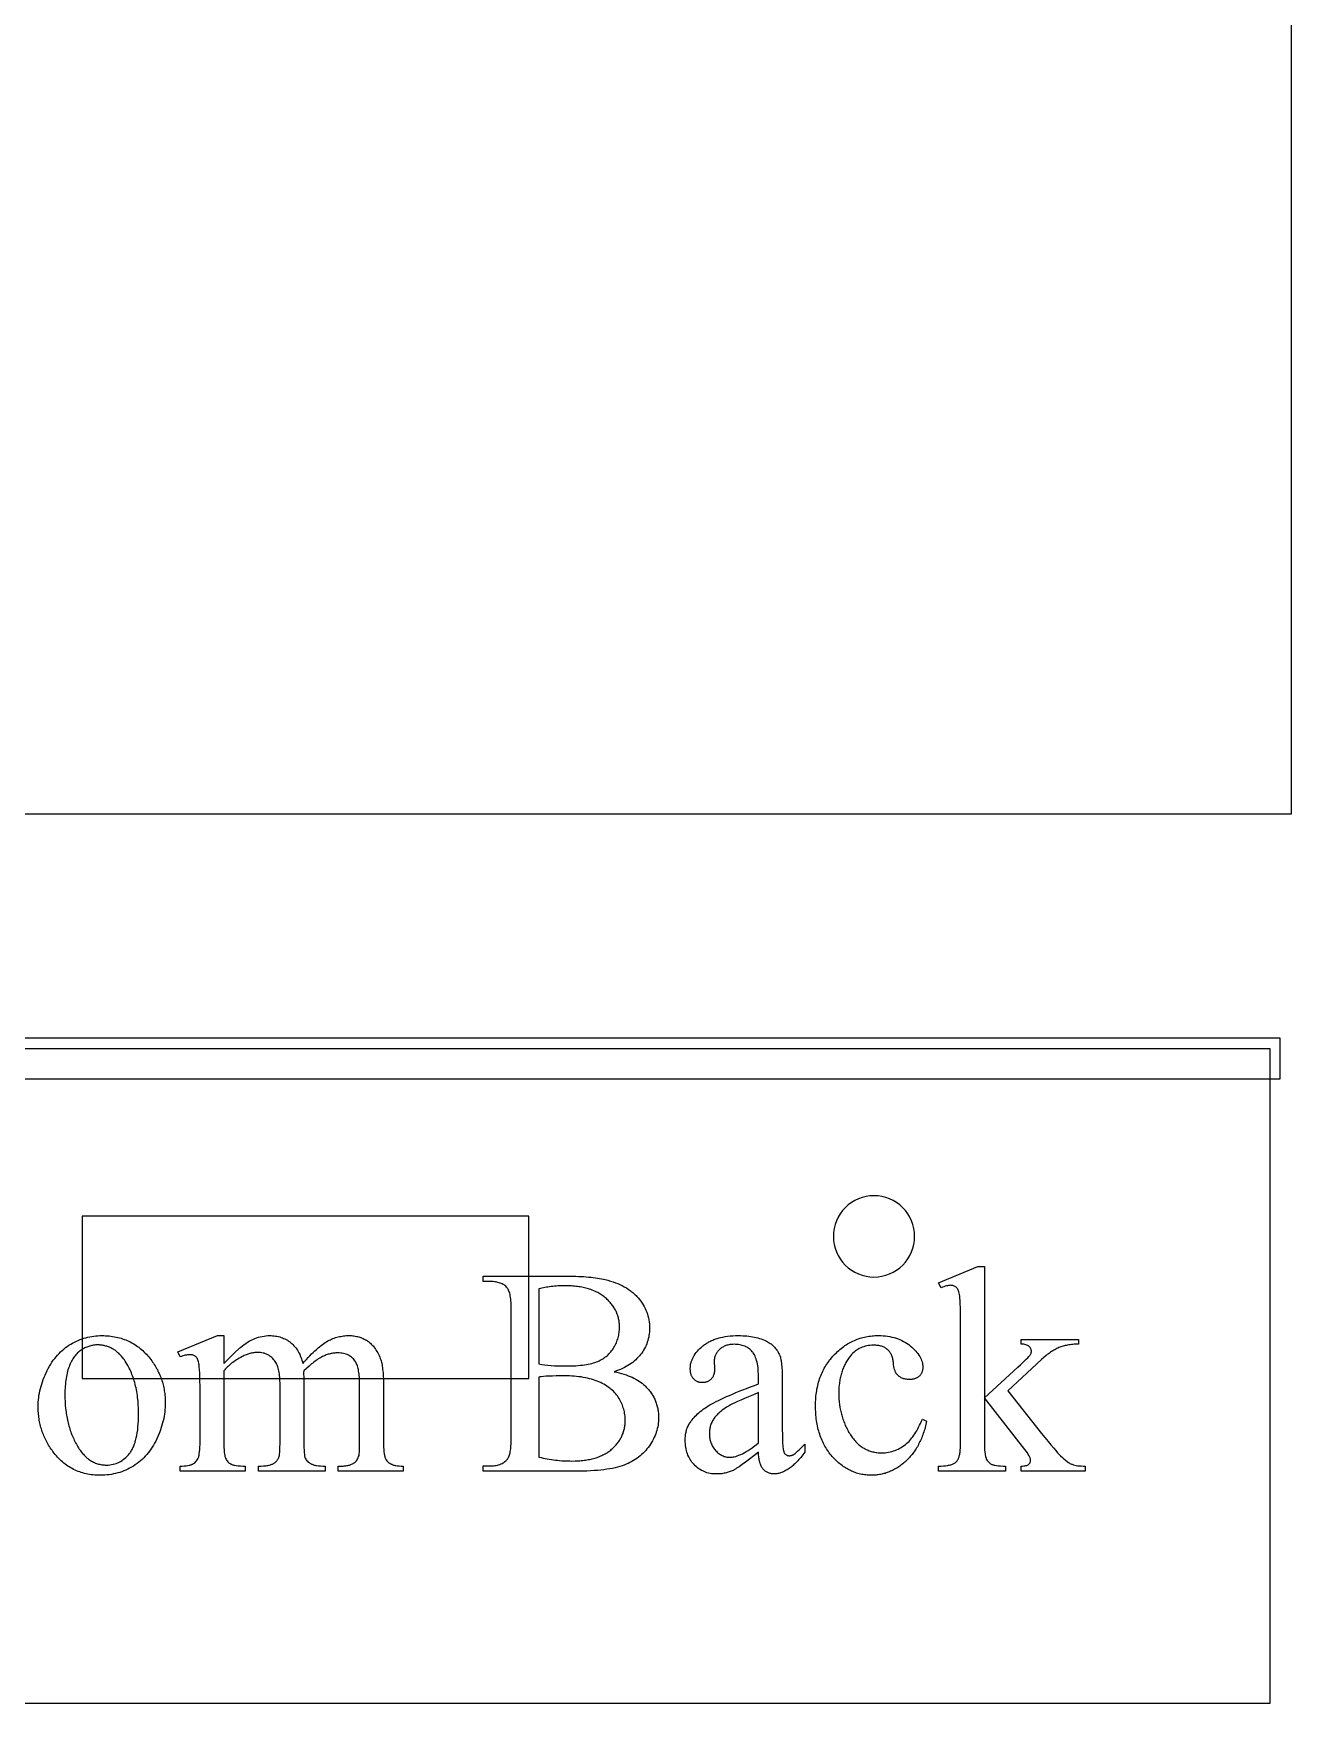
# Model space of a CAD drawing. Extents: x 0 to 152, y -19 to 71.
# Drawn here: x 136.8 to 152.29, y 25.55 to 46.1 of the extents above; entities that cross this region are included whole.
import ezdxf

# ---------------------------------------------------------------- set-up
doc = ezdxf.new("R2010")
doc.units = 0
doc.layers.get('0').update_dxf_attribs({"linetype": 'CONTINUOUS'})

msp = doc.modelspace()

# ---------------------------------------------------------------- linework, layer by layer
for points in [[(128.538, 36.495), (152.288, 36.495), (152.288, 71.182), (128.538, 71.182)], [(128.147, 33.233), (152.147, 33.233), (152.147, 33.733), (128.147, 33.733)], [(137.397, 29.545), (142.897, 29.545), (142.897, 31.545), (137.397, 31.545)], [(148.506, 30.923), (148.506, 29.31), (148.919, 29.685), (148.95, 29.714), (148.977, 29.74), (149.002, 29.763), (149.022, 29.783), (149.04, 29.801), (149.053, 29.816), (149.064, 29.828), (149.071, 29.837), (149.074, 29.843), (149.077, 29.848), (149.08, 29.853), (149.082, 29.859), (149.083, 29.864), (149.084, 29.869), (149.085, 29.874), (149.085, 29.88), (149.085, 29.888), (149.083, 29.897), (149.081, 29.905), (149.078, 29.913), (149.074, 29.92), (149.069, 29.927), (149.063, 29.934), (149.056, 29.941), (149.052, 29.944), (149.048, 29.947), (149.044, 29.95), (149.039, 29.952), (149.029, 29.957), (149.017, 29.961), (149.005, 29.964), (148.991, 29.967), (148.976, 29.969), (148.959, 29.97), (148.959, 30.027), (149.664, 30.027), (149.664, 29.97), (149.646, 29.969), (149.629, 29.969), (149.611, 29.967), (149.595, 29.966), (149.578, 29.964), (149.562, 29.962), (149.546, 29.96), (149.531, 29.957), (149.516, 29.954), (149.502, 29.951), (149.488, 29.948), (149.474, 29.944), (149.46, 29.94), (149.447, 29.935), (149.435, 29.931), (149.422, 29.926), (149.41, 29.92), (149.398, 29.915), (149.386, 29.908), (149.373, 29.901), (149.36, 29.894), (149.347, 29.886), (149.334, 29.878), (149.321, 29.869), (149.308, 29.86), (149.295, 29.85), (149.281, 29.84), (149.267, 29.829), (149.239, 29.806), (149.211, 29.781), (148.795, 29.396), (149.211, 28.87), (149.252, 28.819), (149.291, 28.772), (149.325, 28.73), (149.356, 28.693), (149.384, 28.66), (149.407, 28.633), (149.428, 28.611), (149.445, 28.594), (149.466, 28.574), (149.486, 28.556), (149.505, 28.54), (149.524, 28.526), (149.543, 28.513), (149.551, 28.507), (149.56, 28.502), (149.569, 28.498), (149.577, 28.493), (149.585, 28.49), (149.593, 28.486), (149.605, 28.482), (149.62, 28.478), (149.636, 28.475), (149.654, 28.473), (149.674, 28.471), (149.697, 28.47), (149.721, 28.469), (149.747, 28.469), (149.747, 28.405), (148.959, 28.405), (148.959, 28.469), (148.976, 28.469), (148.99, 28.47), (149.004, 28.472), (149.016, 28.474), (149.027, 28.477), (149.036, 28.481), (149.044, 28.484), (149.051, 28.489), (149.056, 28.494), (149.061, 28.499), (149.065, 28.505), (149.069, 28.511), (149.071, 28.518), (149.073, 28.525), (149.074, 28.533), (149.075, 28.541), (149.074, 28.546), (149.073, 28.552), (149.072, 28.558), (149.07, 28.565), (149.068, 28.571), (149.065, 28.579), (149.061, 28.586), (149.057, 28.594), (149.047, 28.611), (149.035, 28.63), (149.02, 28.65), (149.004, 28.672), (148.506, 29.308), (148.506, 28.77), (148.506, 28.732), (148.507, 28.697), (148.509, 28.667), (148.512, 28.639), (148.515, 28.615), (148.517, 28.604), (148.519, 28.594), (148.521, 28.585), (148.523, 28.576), (148.526, 28.569), (148.528, 28.562), (148.534, 28.55), (148.54, 28.539), (148.547, 28.529), (148.555, 28.52), (148.563, 28.511), (148.572, 28.504), (148.581, 28.497), (148.591, 28.492), (148.597, 28.489), (148.603, 28.487), (148.61, 28.484), (148.617, 28.482), (148.626, 28.48), (148.635, 28.478), (148.656, 28.475), (148.679, 28.473), (148.706, 28.471), (148.736, 28.469), (148.768, 28.469), (148.768, 28.405), (147.943, 28.405), (147.943, 28.469), (147.973, 28.469), (148.001, 28.47), (148.027, 28.473), (148.051, 28.476), (148.063, 28.478), (148.074, 28.48), (148.084, 28.483), (148.094, 28.485), (148.104, 28.488), (148.112, 28.492), (148.121, 28.495), (148.129, 28.499), (148.138, 28.504), (148.146, 28.51), (148.154, 28.516), (148.162, 28.523), (148.169, 28.531), (148.175, 28.54), (148.18, 28.549), (148.186, 28.559), (148.189, 28.566), (148.192, 28.575), (148.195, 28.584), (148.197, 28.593), (148.2, 28.604), (148.202, 28.615), (148.204, 28.626), (148.206, 28.638), (148.208, 28.665), (148.211, 28.694), (148.212, 28.726), (148.212, 28.761), (148.212, 30.237), (148.212, 30.304), (148.211, 30.365), (148.21, 30.418), (148.209, 30.464), (148.207, 30.504), (148.205, 30.537), (148.203, 30.563), (148.201, 30.573), (148.2, 30.582), (148.196, 30.597), (148.193, 30.611), (148.188, 30.624), (148.183, 30.635), (148.178, 30.645), (148.172, 30.654), (148.166, 30.662), (148.163, 30.665), (148.159, 30.669), (148.152, 30.674), (148.144, 30.679), (148.135, 30.683), (148.126, 30.687), (148.117, 30.689), (148.107, 30.691), (148.096, 30.692), (148.085, 30.693), (148.075, 30.692), (148.064, 30.691), (148.052, 30.688), (148.038, 30.685), (148.024, 30.681), (148.008, 30.676), (147.991, 30.669), (147.973, 30.662), (147.943, 30.724), (148.425, 30.923)], [(143.95, 29.63), (143.981, 29.623), (144.01, 29.616), (144.039, 29.608), (144.067, 29.6), (144.094, 29.591), (144.12, 29.581), (144.144, 29.571), (144.168, 29.561), (144.191, 29.55), (144.213, 29.539), (144.234, 29.527), (144.254, 29.515), (144.273, 29.502), (144.291, 29.488), (144.308, 29.474), (144.324, 29.46), (144.334, 29.45), (144.344, 29.439), (144.354, 29.429), (144.364, 29.418), (144.373, 29.407), (144.382, 29.396), (144.391, 29.385), (144.399, 29.374), (144.407, 29.363), (144.414, 29.351), (144.421, 29.34), (144.428, 29.328), (144.435, 29.316), (144.441, 29.304), (144.447, 29.291), (144.452, 29.279), (144.458, 29.267), (144.463, 29.254), (144.467, 29.241), (144.471, 29.228), (144.475, 29.215), (144.479, 29.202), (144.482, 29.188), (144.485, 29.175), (144.487, 29.161), (144.489, 29.147), (144.491, 29.134), (144.493, 29.119), (144.494, 29.105), (144.495, 29.091), (144.495, 29.076), (144.495, 29.062), (144.495, 29.039), (144.494, 29.017), (144.491, 28.995), (144.488, 28.973), (144.484, 28.951), (144.479, 28.93), (144.474, 28.908), (144.467, 28.887), (144.46, 28.865), (144.451, 28.844), (144.442, 28.823), (144.432, 28.802), (144.421, 28.781), (144.409, 28.76), (144.396, 28.74), (144.382, 28.719), (144.368, 28.699), (144.352, 28.68), (144.337, 28.661), (144.32, 28.643), (144.303, 28.625), (144.285, 28.609), (144.267, 28.593), (144.248, 28.577), (144.228, 28.563), (144.208, 28.549), (144.187, 28.536), (144.165, 28.523), (144.142, 28.511), (144.119, 28.5), (144.096, 28.49), (144.071, 28.48), (144.046, 28.471), (144.019, 28.462), (143.99, 28.454), (143.96, 28.447), (143.928, 28.44), (143.894, 28.434), (143.859, 28.429), (143.822, 28.424), (143.783, 28.419), (143.743, 28.415), (143.702, 28.412), (143.658, 28.409), (143.613, 28.407), (143.567, 28.406), (143.518, 28.405), (143.468, 28.405), (142.335, 28.405), (142.335, 28.47), (142.425, 28.47), (142.444, 28.471), (142.462, 28.472), (142.479, 28.474), (142.495, 28.476), (142.511, 28.48), (142.526, 28.484), (142.541, 28.489), (142.555, 28.494), (142.568, 28.501), (142.58, 28.508), (142.592, 28.515), (142.603, 28.524), (142.614, 28.533), (142.624, 28.543), (142.633, 28.554), (142.641, 28.566), (142.646, 28.574), (142.651, 28.584), (142.655, 28.594), (142.659, 28.606), (142.663, 28.618), (142.666, 28.632), (142.669, 28.647), (142.672, 28.663), (142.674, 28.68), (142.676, 28.698), (142.678, 28.717), (142.68, 28.738), (142.681, 28.759), (142.682, 28.781), (142.682, 28.805), (142.682, 28.83), (142.682, 30.381), (142.682, 30.408), (142.681, 30.434), (142.68, 30.459), (142.679, 30.482), (142.677, 30.504), (142.675, 30.525), (142.672, 30.545), (142.669, 30.563), (142.666, 30.58), (142.662, 30.595), (142.658, 30.61), (142.653, 30.623), (142.648, 30.635), (142.643, 30.645), (142.637, 30.654), (142.631, 30.662), (142.622, 30.672), (142.613, 30.681), (142.603, 30.689), (142.592, 30.697), (142.581, 30.704), (142.57, 30.71), (142.558, 30.716), (142.545, 30.721), (142.532, 30.725), (142.518, 30.729), (142.504, 30.733), (142.489, 30.735), (142.474, 30.738), (142.458, 30.739), (142.442, 30.74), (142.425, 30.74), (142.335, 30.74), (142.335, 30.806), (143.373, 30.806), (143.409, 30.806), (143.444, 30.805), (143.478, 30.804), (143.511, 30.803), (143.543, 30.802), (143.574, 30.8), (143.605, 30.798), (143.634, 30.795), (143.663, 30.792), (143.691, 30.789), (143.718, 30.786), (143.744, 30.782), (143.769, 30.778), (143.793, 30.773), (143.816, 30.769), (143.838, 30.763), (143.871, 30.755), (143.903, 30.746), (143.934, 30.736), (143.963, 30.725), (143.992, 30.714), (144.02, 30.702), (144.047, 30.689), (144.073, 30.675), (144.098, 30.661), (144.121, 30.645), (144.144, 30.629), (144.155, 30.621), (144.166, 30.612), (144.177, 30.604), (144.187, 30.595), (144.197, 30.586), (144.207, 30.577), (144.217, 30.567), (144.226, 30.557), (144.235, 30.548), (144.244, 30.538), (144.261, 30.517), (144.277, 30.496), (144.292, 30.475), (144.305, 30.454), (144.318, 30.432), (144.329, 30.409), (144.34, 30.387), (144.349, 30.363), (144.357, 30.34), (144.364, 30.316), (144.37, 30.292), (144.375, 30.267), (144.379, 30.242), (144.382, 30.217), (144.383, 30.191), (144.384, 30.165), (144.383, 30.142), (144.382, 30.12), (144.38, 30.098), (144.377, 30.077), (144.373, 30.056), (144.368, 30.035), (144.363, 30.014), (144.356, 29.994), (144.349, 29.974), (144.341, 29.954), (144.332, 29.935), (144.322, 29.915), (144.311, 29.897), (144.3, 29.878), (144.287, 29.86), (144.274, 29.842), (144.26, 29.824), (144.245, 29.807), (144.229, 29.791), (144.213, 29.775), (144.195, 29.76), (144.177, 29.745), (144.158, 29.731), (144.138, 29.718), (144.118, 29.705), (144.096, 29.692), (144.074, 29.68), (144.051, 29.669), (144.027, 29.659), (144.002, 29.649), (143.976, 29.639)], [(143.022, 29.726), (143.056, 29.72), (143.092, 29.715), (143.131, 29.711), (143.172, 29.707), (143.215, 29.704), (143.26, 29.702), (143.307, 29.701), (143.357, 29.701), (143.389, 29.701), (143.419, 29.702), (143.449, 29.703), (143.478, 29.704), (143.506, 29.706), (143.533, 29.709), (143.558, 29.712), (143.583, 29.715), (143.607, 29.719), (143.63, 29.723), (143.652, 29.727), (143.672, 29.732), (143.692, 29.738), (143.711, 29.744), (143.729, 29.75), (143.746, 29.757), (143.762, 29.764), (143.777, 29.772), (143.792, 29.78), (143.807, 29.788), (143.821, 29.797), (143.835, 29.807), (143.848, 29.817), (143.86, 29.827), (143.873, 29.838), (143.884, 29.85), (143.896, 29.861), (143.906, 29.874), (143.917, 29.887), (143.927, 29.9), (143.936, 29.913), (143.945, 29.928), (143.953, 29.942), (143.961, 29.957), (143.968, 29.971), (143.975, 29.986), (143.981, 30.002), (143.987, 30.017), (143.992, 30.032), (143.997, 30.048), (144.001, 30.064), (144.004, 30.08), (144.007, 30.096), (144.009, 30.112), (144.011, 30.129), (144.013, 30.145), (144.014, 30.162), (144.014, 30.179), (144.014, 30.192), (144.013, 30.205), (144.012, 30.218), (144.011, 30.231), (144.01, 30.243), (144.008, 30.256), (144.006, 30.268), (144.003, 30.281), (144, 30.293), (143.997, 30.305), (143.993, 30.317), (143.99, 30.328), (143.985, 30.34), (143.981, 30.352), (143.976, 30.363), (143.971, 30.374), (143.965, 30.385), (143.959, 30.396), (143.953, 30.407), (143.947, 30.418), (143.94, 30.429), (143.933, 30.439), (143.925, 30.45), (143.917, 30.46), (143.909, 30.47), (143.9, 30.481), (143.892, 30.49), (143.882, 30.5), (143.873, 30.51), (143.863, 30.52), (143.853, 30.529), (143.842, 30.538), (143.831, 30.548), (143.82, 30.557), (143.808, 30.565), (143.797, 30.573), (143.784, 30.581), (143.772, 30.589), (143.759, 30.596), (143.746, 30.604), (143.733, 30.61), (143.719, 30.617), (143.705, 30.623), (143.691, 30.629), (143.676, 30.635), (143.662, 30.64), (143.646, 30.645), (143.631, 30.65), (143.615, 30.655), (143.599, 30.659), (143.582, 30.663), (143.566, 30.666), (143.549, 30.67), (143.531, 30.673), (143.514, 30.675), (143.496, 30.678), (143.477, 30.68), (143.459, 30.682), (143.44, 30.684), (143.421, 30.685), (143.401, 30.686), (143.381, 30.687), (143.341, 30.687), (143.319, 30.687), (143.297, 30.687), (143.276, 30.686), (143.255, 30.685), (143.234, 30.683), (143.213, 30.682), (143.193, 30.68), (143.173, 30.677), (143.153, 30.675), (143.133, 30.672), (143.114, 30.669), (143.095, 30.665), (143.077, 30.662), (143.058, 30.657), (143.04, 30.653), (143.022, 30.648)], [(137.641, 30.075), (137.664, 30.074), (137.686, 30.073), (137.709, 30.072), (137.731, 30.07), (137.752, 30.068), (137.774, 30.065), (137.795, 30.061), (137.816, 30.057), (137.837, 30.052), (137.857, 30.047), (137.877, 30.042), (137.897, 30.035), (137.916, 30.028), (137.935, 30.021), (137.954, 30.013), (137.973, 30.005), (137.991, 29.996), (138.009, 29.986), (138.027, 29.976), (138.045, 29.965), (138.062, 29.954), (138.079, 29.942), (138.095, 29.93), (138.112, 29.917), (138.128, 29.904), (138.144, 29.89), (138.159, 29.875), (138.174, 29.86), (138.189, 29.845), (138.204, 29.829), (138.218, 29.812), (138.232, 29.795), (138.244, 29.78), (138.255, 29.765), (138.266, 29.749), (138.277, 29.734), (138.287, 29.718), (138.297, 29.703), (138.306, 29.687), (138.315, 29.671), (138.324, 29.655), (138.332, 29.638), (138.34, 29.622), (138.348, 29.606), (138.355, 29.589), (138.362, 29.572), (138.368, 29.555), (138.374, 29.538), (138.38, 29.521), (138.386, 29.503), (138.391, 29.486), (138.395, 29.468), (138.399, 29.451), (138.403, 29.433), (138.407, 29.415), (138.41, 29.396), (138.413, 29.378), (138.415, 29.36), (138.417, 29.341), (138.419, 29.322), (138.42, 29.303), (138.421, 29.284), (138.422, 29.265), (138.422, 29.246), (138.421, 29.219), (138.42, 29.191), (138.418, 29.164), (138.415, 29.137), (138.412, 29.109), (138.407, 29.082), (138.402, 29.054), (138.396, 29.027), (138.389, 28.999), (138.381, 28.972), (138.372, 28.944), (138.363, 28.916), (138.353, 28.888), (138.342, 28.861), (138.33, 28.833), (138.317, 28.805), (138.304, 28.777), (138.29, 28.751), (138.275, 28.725), (138.26, 28.7), (138.244, 28.676), (138.228, 28.653), (138.211, 28.631), (138.193, 28.609), (138.175, 28.589), (138.156, 28.569), (138.136, 28.55), (138.116, 28.532), (138.096, 28.515), (138.074, 28.499), (138.052, 28.483), (138.03, 28.469), (138.007, 28.455), (137.983, 28.442), (137.959, 28.43), (137.935, 28.419), (137.911, 28.409), (137.886, 28.399), (137.861, 28.391), (137.836, 28.384), (137.81, 28.377), (137.784, 28.371), (137.758, 28.366), (137.731, 28.362), (137.704, 28.359), (137.677, 28.357), (137.649, 28.356), (137.621, 28.355), (137.599, 28.355), (137.576, 28.356), (137.554, 28.358), (137.532, 28.36), (137.511, 28.362), (137.489, 28.365), (137.468, 28.369), (137.448, 28.373), (137.427, 28.378), (137.407, 28.384), (137.387, 28.39), (137.368, 28.396), (137.348, 28.403), (137.33, 28.411), (137.311, 28.419), (137.293, 28.428), (137.274, 28.438), (137.257, 28.448), (137.239, 28.458), (137.222, 28.469), (137.205, 28.481), (137.189, 28.493), (137.172, 28.506), (137.156, 28.52), (137.141, 28.534), (137.125, 28.548), (137.11, 28.563), (137.095, 28.579), (137.081, 28.595), (137.066, 28.612), (137.053, 28.629), (137.039, 28.647), (137.028, 28.663), (137.017, 28.678), (137.006, 28.694), (136.996, 28.71), (136.986, 28.726), (136.977, 28.742), (136.968, 28.758), (136.959, 28.774), (136.951, 28.791), (136.943, 28.807), (136.935, 28.824), (136.928, 28.84), (136.921, 28.857), (136.914, 28.874), (136.908, 28.891), (136.902, 28.909), (136.897, 28.926), (136.891, 28.943), (136.887, 28.961), (136.882, 28.979), (136.878, 28.996), (136.874, 29.014), (136.871, 29.032), (136.868, 29.05), (136.865, 29.069), (136.863, 29.087), (136.861, 29.106), (136.859, 29.124), (136.858, 29.143), (136.857, 29.162), (136.857, 29.181), (136.856, 29.2), (136.857, 29.228), (136.858, 29.256), (136.86, 29.283), (136.863, 29.311), (136.867, 29.339), (136.872, 29.367), (136.878, 29.395), (136.884, 29.422), (136.892, 29.45), (136.9, 29.478), (136.909, 29.505), (136.919, 29.533), (136.93, 29.561), (136.941, 29.588), (136.954, 29.616), (136.967, 29.643), (136.981, 29.67), (136.996, 29.697), (137.011, 29.722), (137.027, 29.746), (137.043, 29.77), (137.06, 29.793), (137.077, 29.814), (137.095, 29.835), (137.114, 29.855), (137.133, 29.874), (137.152, 29.892), (137.173, 29.909), (137.193, 29.926), (137.214, 29.941), (137.236, 29.956), (137.258, 29.969), (137.281, 29.982), (137.304, 29.994), (137.327, 30.005), (137.35, 30.015), (137.373, 30.025), (137.397, 30.033), (137.421, 30.041), (137.444, 30.048), (137.468, 30.054), (137.493, 30.06), (137.517, 30.064), (137.541, 30.068), (137.566, 30.071), (137.591, 30.073), (137.616, 30.074)], [(139.143, 29.729), (139.222, 29.808), (139.283, 29.869), (139.326, 29.91), (139.341, 29.924), (139.351, 29.933), (139.372, 29.949), (139.392, 29.965), (139.413, 29.979), (139.434, 29.993), (139.456, 30.005), (139.478, 30.017), (139.5, 30.028), (139.523, 30.037), (139.546, 30.046), (139.569, 30.054), (139.592, 30.06), (139.615, 30.065), (139.638, 30.069), (139.66, 30.072), (139.683, 30.074), (139.706, 30.075), (139.724, 30.074), (139.743, 30.073), (139.761, 30.071), (139.779, 30.069), (139.797, 30.066), (139.814, 30.062), (139.831, 30.058), (139.847, 30.052), (139.863, 30.047), (139.879, 30.04), (139.895, 30.033), (139.91, 30.025), (139.925, 30.016), (139.94, 30.007), (139.954, 29.997), (139.968, 29.986), (139.981, 29.975), (139.994, 29.963), (140.006, 29.95), (140.018, 29.937), (140.029, 29.923), (140.04, 29.908), (140.05, 29.893), (140.059, 29.878), (140.068, 29.861), (140.077, 29.844), (140.084, 29.827), (140.092, 29.808), (140.098, 29.79), (140.104, 29.77), (140.11, 29.75), (140.115, 29.729), (140.137, 29.755), (140.159, 29.78), (140.181, 29.804), (140.202, 29.826), (140.223, 29.848), (140.243, 29.868), (140.263, 29.887), (140.283, 29.905), (140.302, 29.922), (140.32, 29.938), (140.339, 29.952), (140.356, 29.966), (140.374, 29.978), (140.39, 29.989), (140.407, 29.999), (140.423, 30.008), (140.438, 30.016), (140.454, 30.024), (140.47, 30.031), (140.486, 30.037), (140.502, 30.043), (140.518, 30.049), (140.534, 30.054), (140.55, 30.058), (140.566, 30.062), (140.583, 30.065), (140.599, 30.068), (140.615, 30.07), (140.632, 30.072), (140.648, 30.074), (140.665, 30.074), (140.681, 30.075), (140.697, 30.074), (140.713, 30.074), (140.729, 30.072), (140.744, 30.07), (140.759, 30.068), (140.774, 30.065), (140.789, 30.062), (140.803, 30.058), (140.817, 30.054), (140.831, 30.049), (140.845, 30.043), (140.859, 30.037), (140.872, 30.031), (140.885, 30.024), (140.898, 30.016), (140.911, 30.008), (140.923, 30), (140.935, 29.99), (140.947, 29.98), (140.958, 29.97), (140.969, 29.958), (140.98, 29.947), (140.99, 29.934), (141, 29.921), (141.01, 29.907), (141.019, 29.892), (141.028, 29.877), (141.037, 29.861), (141.046, 29.845), (141.054, 29.828), (141.062, 29.81), (141.069, 29.791), (141.074, 29.778), (141.078, 29.764), (141.082, 29.749), (141.086, 29.733), (141.09, 29.716), (141.093, 29.698), (141.096, 29.679), (141.098, 29.659), (141.101, 29.639), (141.103, 29.617), (141.104, 29.595), (141.106, 29.571), (141.107, 29.547), (141.107, 29.522), (141.108, 29.496), (141.108, 29.469), (141.108, 28.771), (141.108, 28.735), (141.109, 28.701), (141.111, 28.671), (141.114, 28.643), (141.117, 28.618), (141.119, 28.607), (141.121, 28.597), (141.123, 28.587), (141.126, 28.578), (141.128, 28.57), (141.131, 28.562), (141.136, 28.553), (141.142, 28.544), (141.149, 28.535), (141.156, 28.526), (141.165, 28.518), (141.175, 28.51), (141.185, 28.503), (141.197, 28.496), (141.203, 28.493), (141.209, 28.49), (141.217, 28.487), (141.224, 28.484), (141.232, 28.481), (141.241, 28.479), (141.25, 28.477), (141.259, 28.475), (141.28, 28.472), (141.302, 28.47), (141.326, 28.469), (141.352, 28.469), (141.352, 28.405), (140.552, 28.405), (140.552, 28.469), (140.586, 28.469), (140.599, 28.469), (140.611, 28.469), (140.623, 28.47), (140.635, 28.471), (140.646, 28.472), (140.658, 28.474), (140.668, 28.476), (140.679, 28.479), (140.689, 28.481), (140.698, 28.484), (140.708, 28.488), (140.716, 28.491), (140.725, 28.495), (140.733, 28.5), (140.741, 28.504), (140.749, 28.509), (140.754, 28.513), (140.758, 28.517), (140.763, 28.521), (140.767, 28.526), (140.772, 28.53), (140.776, 28.535), (140.784, 28.546), (140.79, 28.558), (140.797, 28.571), (140.802, 28.585), (140.807, 28.6), (140.809, 28.609), (140.81, 28.622), (140.811, 28.638), (140.812, 28.658), (140.813, 28.681), (140.814, 28.707), (140.814, 28.771), (140.814, 29.469), (140.814, 29.493), (140.813, 29.517), (140.812, 29.539), (140.811, 29.561), (140.809, 29.582), (140.807, 29.601), (140.805, 29.62), (140.802, 29.638), (140.799, 29.655), (140.795, 29.671), (140.791, 29.686), (140.787, 29.701), (140.783, 29.714), (140.777, 29.727), (140.772, 29.738), (140.766, 29.749), (140.757, 29.762), (140.748, 29.775), (140.737, 29.787), (140.727, 29.798), (140.715, 29.809), (140.703, 29.818), (140.69, 29.826), (140.676, 29.834), (140.662, 29.84), (140.647, 29.846), (140.632, 29.851), (140.616, 29.855), (140.599, 29.858), (140.582, 29.86), (140.564, 29.862), (140.545, 29.862), (140.533, 29.862), (140.521, 29.861), (140.51, 29.86), (140.498, 29.859), (140.486, 29.857), (140.474, 29.855), (140.463, 29.853), (140.451, 29.85), (140.439, 29.847), (140.427, 29.844), (140.415, 29.84), (140.404, 29.836), (140.392, 29.831), (140.38, 29.826), (140.368, 29.821), (140.356, 29.815), (140.344, 29.809), (140.332, 29.802), (140.319, 29.795), (140.306, 29.787), (140.293, 29.778), (140.28, 29.769), (140.266, 29.759), (140.252, 29.748), (140.237, 29.737), (140.222, 29.725), (140.192, 29.699), (140.16, 29.671), (140.127, 29.641), (140.123, 29.621), (140.127, 29.545), (140.127, 28.771), (140.127, 28.732), (140.128, 28.696), (140.13, 28.664), (140.132, 28.636), (140.134, 28.612), (140.137, 28.592), (140.139, 28.584), (140.141, 28.576), (140.143, 28.57), (140.146, 28.564), (140.151, 28.554), (140.157, 28.545), (140.164, 28.535), (140.172, 28.527), (140.182, 28.518), (140.192, 28.511), (140.203, 28.503), (140.216, 28.496), (140.222, 28.493), (140.23, 28.49), (140.237, 28.487), (140.246, 28.484), (140.255, 28.481), (140.264, 28.479), (140.274, 28.477), (140.285, 28.475), (140.308, 28.472), (140.333, 28.47), (140.361, 28.469), (140.391, 28.469), (140.391, 28.405), (139.571, 28.405), (139.571, 28.469), (139.603, 28.469), (139.633, 28.471), (139.647, 28.472), (139.66, 28.473), (139.673, 28.475), (139.685, 28.476), (139.696, 28.479), (139.706, 28.481), (139.716, 28.484), (139.726, 28.486), (139.734, 28.49), (139.742, 28.493), (139.749, 28.497), (139.756, 28.5), (139.762, 28.504), (139.768, 28.509), (139.774, 28.513), (139.779, 28.518), (139.785, 28.523), (139.79, 28.529), (139.794, 28.534), (139.799, 28.54), (139.803, 28.546), (139.807, 28.553), (139.811, 28.559), (139.814, 28.566), (139.818, 28.573), (139.821, 28.581), (139.823, 28.588), (139.826, 28.596), (139.828, 28.605), (139.83, 28.618), (139.831, 28.635), (139.833, 28.655), (139.834, 28.679), (139.834, 28.706), (139.835, 28.737), (139.835, 28.771), (139.835, 29.469), (139.835, 29.493), (139.834, 29.517), (139.833, 29.539), (139.831, 29.561), (139.829, 29.582), (139.827, 29.602), (139.824, 29.621), (139.82, 29.639), (139.816, 29.657), (139.812, 29.673), (139.807, 29.689), (139.802, 29.704), (139.796, 29.718), (139.79, 29.731), (139.784, 29.743), (139.776, 29.754), (139.766, 29.768), (139.756, 29.781), (139.745, 29.793), (139.734, 29.804), (139.722, 29.814), (139.709, 29.823), (139.696, 29.832), (139.683, 29.839), (139.669, 29.846), (139.655, 29.851), (139.64, 29.856), (139.625, 29.86), (139.609, 29.863), (139.593, 29.866), (139.576, 29.867), (139.559, 29.867), (139.547, 29.867), (139.535, 29.867), (139.523, 29.866), (139.511, 29.864), (139.499, 29.862), (139.487, 29.86), (139.475, 29.858), (139.463, 29.855), (139.452, 29.851), (139.44, 29.847), (139.428, 29.843), (139.416, 29.838), (139.404, 29.833), (139.393, 29.828), (139.381, 29.822), (139.369, 29.816), (139.351, 29.806), (139.333, 29.796), (139.316, 29.786), (139.3, 29.776), (139.284, 29.765), (139.268, 29.755), (139.253, 29.744), (139.239, 29.733), (139.225, 29.722), (139.212, 29.711), (139.199, 29.7), (139.187, 29.688), (139.175, 29.677), (139.163, 29.665), (139.153, 29.653), (139.143, 29.641), (139.143, 28.771), (139.143, 28.733), (139.144, 28.699), (139.146, 28.667), (139.148, 28.64), (139.151, 28.616), (139.153, 28.605), (139.155, 28.595), (139.157, 28.586), (139.159, 28.578), (139.162, 28.571), (139.165, 28.564), (139.171, 28.553), (139.177, 28.542), (139.184, 28.532), (139.192, 28.522), (139.201, 28.514), (139.21, 28.506), (139.22, 28.499), (139.23, 28.492), (139.236, 28.49), (139.242, 28.487), (139.25, 28.484), (139.257, 28.482), (139.266, 28.48), (139.275, 28.478), (139.296, 28.474), (139.319, 28.472), (139.346, 28.47), (139.375, 28.469), (139.406, 28.469), (139.406, 28.405), (138.604, 28.405), (138.604, 28.469), (138.631, 28.469), (138.656, 28.47), (138.678, 28.472), (138.699, 28.474), (138.717, 28.478), (138.726, 28.48), (138.734, 28.482), (138.741, 28.484), (138.748, 28.487), (138.754, 28.49), (138.76, 28.492), (138.771, 28.499), (138.781, 28.506), (138.79, 28.514), (138.799, 28.523), (138.807, 28.533), (138.814, 28.544), (138.821, 28.556), (138.827, 28.569), (138.83, 28.575), (138.833, 28.583), (138.835, 28.592), (138.837, 28.601), (138.839, 28.611), (138.841, 28.622), (138.845, 28.645), (138.847, 28.672), (138.849, 28.702), (138.85, 28.735), (138.85, 28.771), (138.85, 29.391), (138.85, 29.455), (138.849, 29.513), (138.848, 29.565), (138.846, 29.611), (138.844, 29.651), (138.841, 29.686), (138.838, 29.714), (138.836, 29.726), (138.834, 29.736), (138.831, 29.75), (138.827, 29.763), (138.823, 29.775), (138.818, 29.786), (138.813, 29.795), (138.808, 29.804), (138.802, 29.811), (138.795, 29.817), (138.789, 29.822), (138.781, 29.827), (138.773, 29.83), (138.764, 29.834), (138.755, 29.836), (138.745, 29.838), (138.734, 29.839), (138.723, 29.839), (138.71, 29.839), (138.697, 29.837), (138.683, 29.835), (138.668, 29.832), (138.653, 29.829), (138.638, 29.824), (138.621, 29.819), (138.604, 29.812), (138.578, 29.876), (139.066, 30.075), (139.143, 30.075)], [(145.726, 28.638), (145.667, 28.593), (145.613, 28.552), (145.565, 28.517), (145.523, 28.486), (145.487, 28.461), (145.456, 28.441), (145.443, 28.432), (145.431, 28.425), (145.421, 28.42), (145.413, 28.415), (145.401, 28.41), (145.389, 28.405), (145.376, 28.4), (145.364, 28.396), (145.352, 28.392), (145.339, 28.388), (145.327, 28.385), (145.314, 28.382), (145.301, 28.38), (145.288, 28.377), (145.275, 28.375), (145.262, 28.374), (145.249, 28.373), (145.236, 28.372), (145.222, 28.371), (145.209, 28.371), (145.188, 28.372), (145.168, 28.373), (145.148, 28.375), (145.129, 28.378), (145.11, 28.382), (145.091, 28.387), (145.073, 28.393), (145.056, 28.4), (145.039, 28.408), (145.022, 28.416), (145.006, 28.426), (144.99, 28.436), (144.975, 28.447), (144.96, 28.459), (144.946, 28.472), (144.932, 28.486), (144.919, 28.501), (144.906, 28.516), (144.895, 28.532), (144.884, 28.548), (144.874, 28.565), (144.866, 28.583), (144.857, 28.601), (144.85, 28.619), (144.844, 28.639), (144.838, 28.658), (144.834, 28.679), (144.83, 28.7), (144.827, 28.721), (144.825, 28.743), (144.823, 28.766), (144.823, 28.789), (144.823, 28.804), (144.824, 28.818), (144.825, 28.832), (144.826, 28.846), (144.828, 28.86), (144.83, 28.874), (144.833, 28.887), (144.836, 28.9), (144.84, 28.912), (144.844, 28.925), (144.848, 28.937), (144.853, 28.949), (144.858, 28.961), (144.864, 28.972), (144.87, 28.983), (144.876, 28.994), (144.886, 29.009), (144.896, 29.024), (144.907, 29.039), (144.919, 29.054), (144.932, 29.068), (144.946, 29.083), (144.96, 29.097), (144.976, 29.111), (144.992, 29.125), (145.009, 29.139), (145.027, 29.153), (145.045, 29.167), (145.065, 29.181), (145.085, 29.194), (145.106, 29.208), (145.128, 29.221), (145.152, 29.235), (145.177, 29.248), (145.204, 29.263), (145.233, 29.277), (145.264, 29.292), (145.297, 29.307), (145.331, 29.323), (145.368, 29.339), (145.406, 29.355), (145.446, 29.372), (145.488, 29.389), (145.532, 29.406), (145.578, 29.424), (145.625, 29.442), (145.675, 29.461), (145.726, 29.48), (145.726, 29.543), (145.726, 29.573), (145.725, 29.602), (145.723, 29.629), (145.721, 29.655), (145.719, 29.68), (145.715, 29.704), (145.711, 29.726), (145.707, 29.748), (145.702, 29.768), (145.696, 29.787), (145.69, 29.805), (145.683, 29.822), (145.675, 29.837), (145.667, 29.851), (145.658, 29.864), (145.654, 29.87), (145.649, 29.876), (145.639, 29.887), (145.629, 29.897), (145.618, 29.907), (145.606, 29.916), (145.594, 29.924), (145.581, 29.931), (145.568, 29.938), (145.555, 29.944), (145.54, 29.949), (145.525, 29.954), (145.51, 29.958), (145.494, 29.961), (145.478, 29.963), (145.461, 29.965), (145.443, 29.966), (145.425, 29.967), (145.411, 29.966), (145.398, 29.966), (145.385, 29.964), (145.372, 29.963), (145.36, 29.961), (145.348, 29.958), (145.336, 29.955), (145.325, 29.951), (145.314, 29.947), (145.304, 29.943), (145.293, 29.938), (145.284, 29.933), (145.274, 29.927), (145.265, 29.92), (145.256, 29.914), (145.248, 29.906), (145.24, 29.899), (145.232, 29.891), (145.225, 29.883), (145.219, 29.875), (145.212, 29.867), (145.207, 29.859), (145.202, 29.85), (145.198, 29.842), (145.194, 29.833), (145.19, 29.824), (145.187, 29.815), (145.185, 29.806), (145.183, 29.797), (145.182, 29.787), (145.181, 29.778), (145.181, 29.768), (145.184, 29.666), (145.184, 29.655), (145.184, 29.646), (145.183, 29.636), (145.182, 29.627), (145.18, 29.618), (145.178, 29.61), (145.176, 29.601), (145.174, 29.593), (145.171, 29.586), (145.168, 29.578), (145.165, 29.571), (145.161, 29.564), (145.157, 29.558), (145.152, 29.551), (145.148, 29.545), (145.143, 29.54), (145.137, 29.534), (145.132, 29.529), (145.126, 29.525), (145.12, 29.52), (145.114, 29.516), (145.108, 29.513), (145.101, 29.51), (145.095, 29.507), (145.088, 29.504), (145.081, 29.502), (145.073, 29.5), (145.066, 29.498), (145.058, 29.497), (145.05, 29.496), (145.042, 29.496), (145.034, 29.496), (145.026, 29.496), (145.018, 29.496), (145.01, 29.497), (145.002, 29.498), (144.995, 29.5), (144.988, 29.502), (144.981, 29.504), (144.974, 29.507), (144.968, 29.51), (144.961, 29.514), (144.955, 29.517), (144.949, 29.521), (144.943, 29.526), (144.937, 29.531), (144.932, 29.536), (144.927, 29.542), (144.922, 29.547), (144.917, 29.554), (144.912, 29.56), (144.908, 29.567), (144.905, 29.574), (144.901, 29.581), (144.898, 29.588), (144.895, 29.596), (144.893, 29.604), (144.891, 29.612), (144.889, 29.621), (144.888, 29.63), (144.886, 29.639), (144.886, 29.648), (144.885, 29.657), (144.885, 29.667), (144.885, 29.677), (144.886, 29.686), (144.886, 29.696), (144.887, 29.705), (144.889, 29.714), (144.89, 29.724), (144.892, 29.733), (144.895, 29.742), (144.897, 29.751), (144.9, 29.76), (144.903, 29.769), (144.907, 29.778), (144.915, 29.796), (144.924, 29.813), (144.934, 29.831), (144.946, 29.848), (144.959, 29.865), (144.973, 29.882), (144.988, 29.898), (145.004, 29.915), (145.022, 29.931), (145.041, 29.947), (145.051, 29.955), (145.061, 29.963), (145.071, 29.97), (145.082, 29.977), (145.093, 29.984), (145.104, 29.99), (145.115, 29.997), (145.127, 30.003), (145.138, 30.009), (145.15, 30.014), (145.163, 30.02), (145.175, 30.025), (145.188, 30.03), (145.201, 30.034), (145.215, 30.039), (145.228, 30.043), (145.242, 30.047), (145.256, 30.05), (145.285, 30.057), (145.314, 30.062), (145.345, 30.067), (145.377, 30.07), (145.41, 30.073), (145.443, 30.074), (145.478, 30.075), (145.505, 30.074), (145.531, 30.073), (145.556, 30.072), (145.581, 30.07), (145.606, 30.067), (145.629, 30.064), (145.652, 30.061), (145.675, 30.056), (145.697, 30.052), (145.718, 30.046), (145.738, 30.04), (145.758, 30.034), (145.778, 30.027), (145.797, 30.019), (145.815, 30.011), (145.832, 30.002), (145.845, 29.995), (145.858, 29.987), (145.87, 29.979), (145.881, 29.971), (145.892, 29.962), (145.903, 29.952), (145.913, 29.942), (145.923, 29.932), (145.932, 29.921), (145.941, 29.909), (145.95, 29.897), (145.958, 29.885), (145.966, 29.872), (145.973, 29.858), (145.98, 29.845), (145.986, 29.83), (145.99, 29.82), (145.994, 29.809), (145.997, 29.796), (146, 29.782), (146.003, 29.767), (146.006, 29.751), (146.008, 29.733), (146.01, 29.714), (146.012, 29.694), (146.014, 29.673), (146.015, 29.65), (146.016, 29.626), (146.018, 29.575), (146.018, 29.519), (146.018, 28.968), (146.018, 28.913), (146.019, 28.863), (146.019, 28.819), (146.02, 28.781), (146.022, 28.748), (146.023, 28.721), (146.025, 28.7), (146.027, 28.684), (146.029, 28.671), (146.032, 28.66), (146.035, 28.649), (146.039, 28.64), (146.043, 28.632), (146.047, 28.625), (146.051, 28.619), (146.056, 28.614), (146.062, 28.61), (146.067, 28.606), (146.072, 28.603), (146.078, 28.6), (146.084, 28.598), (146.09, 28.597), (146.097, 28.596), (146.103, 28.596), (146.11, 28.596), (146.117, 28.597), (146.123, 28.598), (146.13, 28.599), (146.136, 28.601), (146.142, 28.603), (146.147, 28.605), (146.153, 28.608), (146.163, 28.615), (146.176, 28.625), (146.19, 28.637), (146.207, 28.652), (146.226, 28.67), (146.247, 28.69), (146.271, 28.712), (146.296, 28.738), (146.296, 28.638), (146.272, 28.606), (146.259, 28.591), (146.247, 28.576), (146.235, 28.562), (146.223, 28.548), (146.21, 28.535), (146.198, 28.522), (146.186, 28.51), (146.174, 28.498), (146.162, 28.487), (146.15, 28.477), (146.138, 28.467), (146.126, 28.457), (146.114, 28.448), (146.102, 28.439), (146.091, 28.431), (146.079, 28.424), (146.067, 28.417), (146.055, 28.41), (146.044, 28.404), (146.032, 28.399), (146.02, 28.394), (146.009, 28.389), (145.997, 28.386), (145.986, 28.382), (145.974, 28.379), (145.963, 28.377), (145.951, 28.375), (145.94, 28.374), (145.929, 28.373), (145.917, 28.373), (145.907, 28.373), (145.896, 28.374), (145.886, 28.375), (145.876, 28.377), (145.867, 28.379), (145.857, 28.381), (145.848, 28.384), (145.839, 28.388), (145.831, 28.392), (145.823, 28.396), (145.815, 28.401), (145.807, 28.407), (145.8, 28.413), (145.793, 28.419), (145.786, 28.426), (145.779, 28.433), (145.773, 28.441), (145.767, 28.449), (145.762, 28.459), (145.757, 28.469), (145.752, 28.479), (145.748, 28.49), (145.744, 28.502), (145.74, 28.515), (145.737, 28.528), (145.734, 28.542), (145.732, 28.556), (145.73, 28.571), (145.728, 28.587), (145.727, 28.604), (145.726, 28.621)], [(147.794, 29.021), (147.79, 29.001), (147.786, 28.981), (147.781, 28.962), (147.776, 28.943), (147.771, 28.924), (147.765, 28.906), (147.76, 28.888), (147.754, 28.87), (147.747, 28.852), (147.741, 28.835), (147.734, 28.818), (147.727, 28.801), (147.72, 28.785), (147.713, 28.769), (147.705, 28.753), (147.697, 28.737), (147.689, 28.722), (147.681, 28.707), (147.672, 28.693), (147.663, 28.678), (147.654, 28.664), (147.645, 28.65), (147.635, 28.637), (147.625, 28.623), (147.615, 28.61), (147.605, 28.598), (147.594, 28.585), (147.583, 28.573), (147.572, 28.561), (147.561, 28.55), (147.549, 28.539), (147.538, 28.528), (147.526, 28.517), (147.513, 28.507), (147.501, 28.497), (147.489, 28.487), (147.477, 28.478), (147.464, 28.469), (147.452, 28.461), (147.439, 28.452), (147.427, 28.444), (147.414, 28.437), (147.401, 28.43), (147.388, 28.423), (147.375, 28.416), (147.362, 28.41), (147.349, 28.404), (147.336, 28.398), (147.323, 28.393), (147.309, 28.388), (147.296, 28.384), (147.283, 28.379), (147.269, 28.376), (147.255, 28.372), (147.242, 28.369), (147.228, 28.366), (147.214, 28.363), (147.2, 28.361), (147.186, 28.359), (147.172, 28.358), (147.157, 28.357), (147.143, 28.356), (147.129, 28.355), (147.114, 28.355), (147.097, 28.355), (147.08, 28.356), (147.063, 28.357), (147.046, 28.359), (147.03, 28.361), (147.013, 28.363), (146.997, 28.366), (146.981, 28.37), (146.965, 28.374), (146.949, 28.378), (146.933, 28.383), (146.917, 28.388), (146.902, 28.393), (146.886, 28.4), (146.871, 28.406), (146.856, 28.413), (146.841, 28.421), (146.826, 28.429), (146.811, 28.437), (146.797, 28.446), (146.782, 28.455), (146.768, 28.465), (146.754, 28.475), (146.74, 28.486), (146.726, 28.497), (146.712, 28.508), (146.699, 28.52), (146.685, 28.533), (146.672, 28.546), (146.659, 28.559), (146.646, 28.573), (146.633, 28.587), (146.62, 28.602), (146.608, 28.617), (146.596, 28.632), (146.585, 28.648), (146.574, 28.664), (146.563, 28.68), (146.553, 28.696), (146.543, 28.713), (146.533, 28.731), (146.524, 28.748), (146.516, 28.766), (146.508, 28.784), (146.5, 28.803), (146.492, 28.821), (146.485, 28.84), (146.479, 28.86), (146.472, 28.88), (146.467, 28.9), (146.461, 28.92), (146.456, 28.941), (146.452, 28.962), (146.447, 28.983), (146.444, 29.005), (146.44, 29.027), (146.437, 29.049), (146.435, 29.072), (146.432, 29.095), (146.43, 29.118), (146.429, 29.141), (146.428, 29.165), (146.427, 29.189), (146.427, 29.214), (146.428, 29.238), (146.428, 29.261), (146.429, 29.284), (146.431, 29.307), (146.433, 29.33), (146.435, 29.352), (146.438, 29.374), (146.442, 29.396), (146.445, 29.418), (146.45, 29.439), (146.454, 29.46), (146.459, 29.481), (146.465, 29.501), (146.471, 29.521), (146.477, 29.541), (146.484, 29.561), (146.491, 29.58), (146.499, 29.599), (146.507, 29.618), (146.516, 29.636), (146.525, 29.654), (146.535, 29.672), (146.545, 29.69), (146.555, 29.707), (146.566, 29.724), (146.577, 29.741), (146.589, 29.757), (146.601, 29.774), (146.614, 29.789), (146.627, 29.805), (146.641, 29.82), (146.655, 29.836), (146.669, 29.85), (146.684, 29.864), (146.698, 29.878), (146.713, 29.892), (146.728, 29.904), (146.743, 29.917), (146.759, 29.929), (146.774, 29.94), (146.79, 29.951), (146.806, 29.962), (146.822, 29.972), (146.838, 29.981), (146.855, 29.99), (146.871, 29.999), (146.888, 30.007), (146.905, 30.015), (146.922, 30.022), (146.94, 30.029), (146.957, 30.035), (146.975, 30.041), (146.993, 30.046), (147.011, 30.051), (147.029, 30.056), (147.047, 30.06), (147.066, 30.063), (147.085, 30.066), (147.104, 30.069), (147.123, 30.071), (147.142, 30.072), (147.162, 30.074), (147.181, 30.074), (147.201, 30.075), (147.231, 30.074), (147.26, 30.073), (147.288, 30.07), (147.315, 30.067), (147.342, 30.062), (147.368, 30.057), (147.394, 30.05), (147.419, 30.043), (147.443, 30.035), (147.467, 30.025), (147.49, 30.015), (147.512, 30.003), (147.533, 29.991), (147.554, 29.978), (147.575, 29.963), (147.594, 29.948), (147.613, 29.932), (147.63, 29.916), (147.647, 29.9), (147.662, 29.884), (147.675, 29.868), (147.688, 29.852), (147.7, 29.835), (147.71, 29.819), (147.719, 29.802), (147.727, 29.786), (147.733, 29.769), (147.739, 29.753), (147.743, 29.736), (147.746, 29.719), (147.747, 29.71), (147.748, 29.702), (147.748, 29.694), (147.748, 29.685), (147.748, 29.677), (147.748, 29.669), (147.747, 29.661), (147.746, 29.653), (147.744, 29.645), (147.742, 29.638), (147.74, 29.631), (147.737, 29.624), (147.735, 29.617), (147.731, 29.611), (147.728, 29.605), (147.724, 29.599), (147.72, 29.593), (147.715, 29.587), (147.71, 29.581), (147.705, 29.576), (147.699, 29.571), (147.693, 29.566), (147.687, 29.562), (147.681, 29.558), (147.674, 29.554), (147.667, 29.551), (147.66, 29.548), (147.653, 29.545), (147.645, 29.542), (147.637, 29.54), (147.629, 29.539), (147.62, 29.537), (147.612, 29.536), (147.603, 29.535), (147.593, 29.535), (147.584, 29.534), (147.571, 29.535), (147.558, 29.536), (147.546, 29.537), (147.535, 29.539), (147.523, 29.541), (147.512, 29.544), (147.502, 29.547), (147.492, 29.551), (147.482, 29.556), (147.473, 29.561), (147.464, 29.566), (147.456, 29.572), (147.448, 29.579), (147.44, 29.586), (147.433, 29.594), (147.426, 29.602), (147.422, 29.607), (147.419, 29.612), (147.415, 29.618), (147.412, 29.625), (147.409, 29.632), (147.406, 29.639), (147.404, 29.647), (147.401, 29.656), (147.396, 29.675), (147.392, 29.695), (147.389, 29.718), (147.386, 29.743), (147.385, 29.756), (147.383, 29.769), (147.381, 29.781), (147.378, 29.793), (147.375, 29.804), (147.371, 29.815), (147.368, 29.825), (147.363, 29.836), (147.359, 29.845), (147.354, 29.855), (147.348, 29.864), (147.342, 29.872), (147.336, 29.88), (147.329, 29.888), (147.322, 29.896), (147.314, 29.903), (147.306, 29.909), (147.298, 29.915), (147.289, 29.921), (147.28, 29.926), (147.271, 29.931), (147.261, 29.935), (147.251, 29.939), (147.24, 29.943), (147.23, 29.946), (147.218, 29.948), (147.207, 29.951), (147.195, 29.953), (147.182, 29.954), (147.169, 29.955), (147.156, 29.956), (147.143, 29.956), (147.121, 29.955), (147.099, 29.954), (147.079, 29.951), (147.058, 29.948), (147.039, 29.943), (147.02, 29.937), (147.001, 29.931), (146.983, 29.923), (146.965, 29.914), (146.948, 29.905), (146.932, 29.894), (146.916, 29.882), (146.901, 29.869), (146.886, 29.856), (146.871, 29.841), (146.858, 29.825), (146.849, 29.814), (146.84, 29.803), (146.832, 29.791), (146.824, 29.78), (146.816, 29.768), (146.809, 29.756), (146.802, 29.744), (146.795, 29.731), (146.788, 29.718), (146.782, 29.706), (146.776, 29.692), (146.77, 29.679), (146.765, 29.665), (146.76, 29.652), (146.755, 29.638), (146.75, 29.623), (146.746, 29.609), (146.742, 29.594), (146.738, 29.579), (146.734, 29.564), (146.731, 29.549), (146.728, 29.534), (146.725, 29.518), (146.723, 29.502), (146.721, 29.486), (146.719, 29.469), (146.716, 29.436), (146.715, 29.401), (146.714, 29.366), (146.715, 29.33), (146.716, 29.295), (146.719, 29.26), (146.723, 29.225), (146.728, 29.191), (146.734, 29.158), (146.738, 29.142), (146.741, 29.125), (146.745, 29.109), (146.75, 29.093), (146.754, 29.077), (146.759, 29.061), (146.764, 29.045), (146.77, 29.03), (146.776, 29.014), (146.782, 28.999), (146.788, 28.984), (146.794, 28.969), (146.801, 28.954), (146.808, 28.939), (146.816, 28.925), (146.823, 28.91), (146.831, 28.896), (146.839, 28.882), (146.848, 28.868), (146.857, 28.854), (146.866, 28.84), (146.875, 28.827), (146.884, 28.814), (146.894, 28.802), (146.904, 28.79), (146.914, 28.778), (146.924, 28.767), (146.934, 28.756), (146.945, 28.746), (146.956, 28.736), (146.967, 28.727), (146.978, 28.718), (146.989, 28.71), (147.001, 28.702), (147.012, 28.694), (147.024, 28.687), (147.036, 28.68), (147.049, 28.674), (147.061, 28.668), (147.074, 28.663), (147.087, 28.658), (147.1, 28.653), (147.113, 28.649), (147.127, 28.645), (147.14, 28.642), (147.154, 28.639), (147.168, 28.637), (147.183, 28.635), (147.197, 28.633), (147.212, 28.632), (147.227, 28.632), (147.242, 28.631), (147.263, 28.632), (147.285, 28.633), (147.306, 28.636), (147.326, 28.639), (147.347, 28.643), (147.367, 28.648), (147.387, 28.654), (147.406, 28.661), (147.426, 28.669), (147.445, 28.678), (147.464, 28.687), (147.482, 28.698), (147.5, 28.71), (147.518, 28.722), (147.536, 28.736), (147.553, 28.75), (147.566, 28.761), (147.578, 28.772), (147.59, 28.785), (147.602, 28.799), (147.614, 28.814), (147.626, 28.83), (147.638, 28.847), (147.65, 28.865), (147.661, 28.884), (147.673, 28.904), (147.685, 28.925), (147.697, 28.947), (147.708, 28.97), (147.72, 28.994), (147.731, 29.02), (147.743, 29.046)], [(137.586, 29.959), (137.574, 29.959), (137.563, 29.959), (137.551, 29.958), (137.539, 29.956), (137.527, 29.954), (137.516, 29.952), (137.504, 29.949), (137.492, 29.946), (137.48, 29.942), (137.468, 29.938), (137.457, 29.933), (137.445, 29.928), (137.433, 29.923), (137.421, 29.917), (137.409, 29.91), (137.397, 29.904), (137.386, 29.896), (137.374, 29.888), (137.363, 29.88), (137.352, 29.871), (137.342, 29.861), (137.332, 29.85), (137.322, 29.839), (137.312, 29.827), (137.302, 29.814), (137.293, 29.801), (137.284, 29.787), (137.276, 29.773), (137.267, 29.758), (137.259, 29.742), (137.252, 29.725), (137.244, 29.708), (137.237, 29.69), (137.231, 29.672), (137.224, 29.653), (137.219, 29.633), (137.213, 29.613), (137.209, 29.592), (137.204, 29.57), (137.2, 29.548), (137.197, 29.525), (137.194, 29.502), (137.192, 29.478), (137.19, 29.453), (137.188, 29.428), (137.187, 29.402), (137.186, 29.376), (137.186, 29.349), (137.186, 29.305), (137.188, 29.262), (137.191, 29.219), (137.195, 29.178), (137.2, 29.137), (137.202, 29.117), (137.206, 29.097), (137.209, 29.077), (137.213, 29.057), (137.217, 29.038), (137.221, 29.019), (137.226, 29), (137.23, 28.981), (137.235, 28.962), (137.241, 28.944), (137.246, 28.926), (137.252, 28.908), (137.259, 28.89), (137.265, 28.872), (137.272, 28.855), (137.279, 28.837), (137.286, 28.82), (137.294, 28.803), (137.301, 28.787), (137.31, 28.77), (137.318, 28.754), (137.327, 28.738), (137.336, 28.722), (137.345, 28.707), (137.354, 28.692), (137.363, 28.677), (137.373, 28.664), (137.383, 28.65), (137.392, 28.638), (137.403, 28.625), (137.413, 28.614), (137.423, 28.602), (137.434, 28.591), (137.445, 28.581), (137.456, 28.571), (137.467, 28.562), (137.478, 28.553), (137.49, 28.545), (137.501, 28.537), (137.513, 28.53), (137.525, 28.523), (137.538, 28.517), (137.55, 28.511), (137.562, 28.506), (137.575, 28.501), (137.588, 28.497), (137.601, 28.493), (137.614, 28.49), (137.628, 28.487), (137.641, 28.485), (137.655, 28.483), (137.669, 28.482), (137.683, 28.481), (137.698, 28.481), (137.719, 28.481), (137.74, 28.483), (137.76, 28.486), (137.78, 28.49), (137.799, 28.495), (137.818, 28.501), (137.827, 28.504), (137.836, 28.508), (137.845, 28.512), (137.854, 28.516), (137.872, 28.526), (137.889, 28.536), (137.905, 28.548), (137.921, 28.561), (137.937, 28.574), (137.952, 28.589), (137.967, 28.605), (137.981, 28.623), (137.988, 28.632), (137.994, 28.641), (138.001, 28.651), (138.007, 28.661), (138.013, 28.672), (138.019, 28.683), (138.024, 28.694), (138.03, 28.706), (138.035, 28.718), (138.04, 28.731), (138.044, 28.744), (138.049, 28.757), (138.053, 28.771), (138.057, 28.785), (138.061, 28.8), (138.065, 28.815), (138.071, 28.846), (138.077, 28.879), (138.082, 28.914), (138.085, 28.95), (138.089, 28.987), (138.091, 29.026), (138.092, 29.067), (138.092, 29.11), (138.092, 29.136), (138.092, 29.163), (138.091, 29.189), (138.09, 29.215), (138.088, 29.24), (138.086, 29.265), (138.084, 29.29), (138.081, 29.314), (138.078, 29.338), (138.074, 29.362), (138.07, 29.385), (138.066, 29.408), (138.062, 29.43), (138.057, 29.452), (138.052, 29.474), (138.046, 29.496), (138.04, 29.517), (138.034, 29.537), (138.027, 29.558), (138.02, 29.578), (138.012, 29.597), (138.005, 29.617), (137.996, 29.635), (137.988, 29.654), (137.979, 29.672), (137.97, 29.69), (137.96, 29.708), (137.95, 29.725), (137.94, 29.741), (137.929, 29.758), (137.918, 29.774), (137.907, 29.789), (137.899, 29.8), (137.891, 29.81), (137.882, 29.82), (137.874, 29.829), (137.866, 29.838), (137.857, 29.847), (137.848, 29.856), (137.839, 29.864), (137.83, 29.872), (137.821, 29.879), (137.812, 29.886), (137.803, 29.893), (137.793, 29.9), (137.783, 29.906), (137.774, 29.911), (137.764, 29.917), (137.753, 29.922), (137.743, 29.927), (137.733, 29.931), (137.722, 29.936), (137.712, 29.939), (137.701, 29.943), (137.69, 29.946), (137.679, 29.949), (137.668, 29.951), (137.657, 29.953), (137.645, 29.955), (137.634, 29.957), (137.622, 29.958), (137.61, 29.959), (137.598, 29.959)], [(143.022, 28.578), (143.048, 28.573), (143.073, 28.567), (143.099, 28.562), (143.125, 28.557), (143.15, 28.553), (143.175, 28.549), (143.201, 28.546), (143.226, 28.542), (143.252, 28.54), (143.277, 28.537), (143.302, 28.535), (143.327, 28.533), (143.352, 28.532), (143.378, 28.531), (143.403, 28.531), (143.428, 28.53), (143.467, 28.531), (143.505, 28.533), (143.524, 28.534), (143.543, 28.536), (143.561, 28.537), (143.578, 28.54), (143.596, 28.542), (143.613, 28.545), (143.63, 28.548), (143.647, 28.551), (143.663, 28.554), (143.679, 28.558), (143.695, 28.562), (143.71, 28.567), (143.725, 28.571), (143.74, 28.576), (143.755, 28.581), (143.769, 28.587), (143.783, 28.593), (143.796, 28.599), (143.81, 28.605), (143.823, 28.612), (143.836, 28.619), (143.848, 28.626), (143.86, 28.633), (143.872, 28.641), (143.884, 28.649), (143.895, 28.657), (143.906, 28.666), (143.916, 28.675), (143.927, 28.684), (143.937, 28.693), (143.946, 28.702), (143.956, 28.712), (143.965, 28.722), (143.974, 28.731), (143.982, 28.741), (143.99, 28.751), (143.998, 28.761), (144.005, 28.772), (144.012, 28.782), (144.019, 28.793), (144.025, 28.803), (144.031, 28.814), (144.037, 28.825), (144.043, 28.836), (144.048, 28.847), (144.052, 28.859), (144.057, 28.87), (144.061, 28.882), (144.065, 28.894), (144.068, 28.905), (144.071, 28.917), (144.074, 28.93), (144.077, 28.942), (144.079, 28.954), (144.081, 28.967), (144.082, 28.98), (144.083, 28.992), (144.084, 29.005), (144.084, 29.018), (144.085, 29.032), (144.084, 29.049), (144.083, 29.066), (144.082, 29.084), (144.08, 29.101), (144.077, 29.118), (144.074, 29.135), (144.07, 29.152), (144.066, 29.169), (144.061, 29.186), (144.055, 29.202), (144.049, 29.219), (144.042, 29.235), (144.034, 29.252), (144.026, 29.268), (144.018, 29.285), (144.008, 29.301), (143.999, 29.317), (143.988, 29.332), (143.977, 29.347), (143.964, 29.362), (143.952, 29.376), (143.938, 29.39), (143.924, 29.403), (143.908, 29.416), (143.893, 29.429), (143.876, 29.441), (143.859, 29.453), (143.84, 29.464), (143.822, 29.475), (143.802, 29.485), (143.782, 29.495), (143.761, 29.504), (143.739, 29.513), (143.716, 29.522), (143.693, 29.53), (143.67, 29.537), (143.645, 29.544), (143.62, 29.55), (143.595, 29.555), (143.568, 29.56), (143.542, 29.565), (143.514, 29.568), (143.486, 29.571), (143.457, 29.574), (143.428, 29.576), (143.398, 29.578), (143.367, 29.578), (143.336, 29.579), (143.283, 29.579), (143.234, 29.578), (143.189, 29.577), (143.148, 29.575), (143.111, 29.573), (143.078, 29.57), (143.048, 29.567), (143.035, 29.565), (143.022, 29.563)], [(145.726, 28.754), (145.726, 29.372), (145.662, 29.346), (145.604, 29.322), (145.552, 29.301), (145.506, 29.281), (145.466, 29.263), (145.432, 29.247), (145.403, 29.233), (145.381, 29.221), (145.364, 29.211), (145.347, 29.201), (145.331, 29.192), (145.316, 29.182), (145.301, 29.172), (145.287, 29.162), (145.274, 29.152), (145.261, 29.141), (145.249, 29.131), (145.237, 29.121), (145.226, 29.111), (145.216, 29.1), (145.206, 29.09), (145.197, 29.079), (145.189, 29.069), (145.181, 29.058), (145.173, 29.047), (145.167, 29.037), (145.16, 29.026), (145.154, 29.015), (145.149, 29.003), (145.144, 28.992), (145.14, 28.981), (145.136, 28.969), (145.132, 28.958), (145.129, 28.946), (145.126, 28.934), (145.124, 28.922), (145.123, 28.91), (145.121, 28.897), (145.121, 28.885), (145.12, 28.872), (145.121, 28.856), (145.122, 28.841), (145.123, 28.826), (145.125, 28.811), (145.128, 28.797), (145.131, 28.783), (145.135, 28.769), (145.14, 28.756), (145.145, 28.743), (145.15, 28.73), (145.156, 28.717), (145.163, 28.705), (145.171, 28.694), (145.179, 28.682), (145.187, 28.671), (145.197, 28.661), (145.206, 28.65), (145.216, 28.641), (145.226, 28.632), (145.236, 28.624), (145.246, 28.616), (145.257, 28.609), (145.268, 28.603), (145.279, 28.598), (145.29, 28.593), (145.301, 28.588), (145.312, 28.585), (145.324, 28.582), (145.336, 28.579), (145.347, 28.578), (145.36, 28.577), (145.372, 28.577), (145.38, 28.577), (145.389, 28.577), (145.398, 28.578), (145.407, 28.579), (145.416, 28.581), (145.425, 28.583), (145.445, 28.588), (145.464, 28.594), (145.485, 28.601), (145.506, 28.61), (145.528, 28.621), (145.55, 28.633), (145.573, 28.646), (145.597, 28.66), (145.622, 28.676), (145.647, 28.693), (145.673, 28.712), (145.699, 28.732)]]:
    msp.add_lwpolyline(points, close=True)
for points in [[(134.636, 33.608), (152.022, 33.608), (152.022, 25.545), (128.272, 25.545), (128.272, 33.608), (133.465, 33.608), (133.585, 33.608), (133.585, 31.233, 0.414214), (134.085, 30.733, 0.414214), (134.585, 31.233), (134.585, 33.608)], [(147.147, 31.795, 0.414214), (146.647, 31.295, 0.414214), (147.147, 30.795, 0.414214), (147.647, 31.295, 0.414214)]]:
    msp.add_lwpolyline(points, format="xyb", close=True)

doc.saveas('drawing.dxf')
